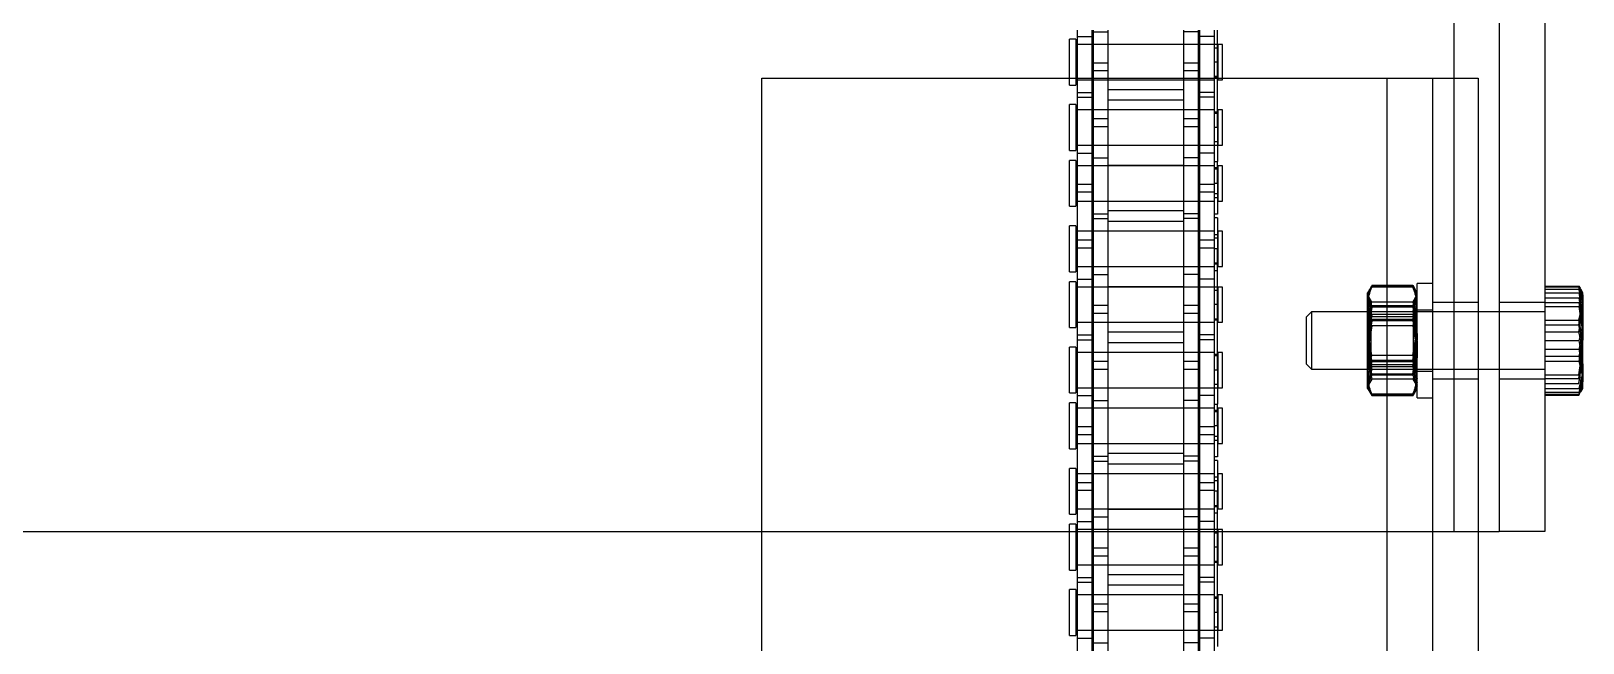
# Model space of a CAD drawing. Header units: metres. Extents: x 0 to 63075, y 0 to 44550.
# Drawn here: x 14032.7 to 14195.2, y 27685.4 to 27749.5 of the extents above; entities that cross this region are included whole.
import ezdxf

# ---------------------------------------------------------------- set-up
doc = ezdxf.new("R2010")
doc.units = ezdxf.units.M
doc.header["$LTSCALE"] = 75
doc.linetypes.add('HIDDEN2', pattern=[4.7625, 3.175, -1.5875])
for name, color, linetype in [('SDM', 7, 'Continuous'), ('SL4', 4, 'Continuous'), ('ST1', 7, 'HIDDEN2')]:
    doc.layers.add(name, color=color, linetype=linetype)

# ---------------------------------------------------------------- blocks, each defined once
blk = doc.blocks.new('A$Cb6dca9d5')
at = {"layer": 'SL4'}
for p, q in [((340, 1057.26), (340, 957.26)), ((344.76, 1057.26), (344.76, 957.26)), ((295.84, 1009.1), (295.84, 1009.76)), ((297.36, 1009.1), (297.36, 1009.76)), ((297.51, 1006.36), (297.51, 1009.76)), ((299.03, 1006.36), (299.03, 1009.76)), ((306.96, 1006.36), (306.96, 1009.76)), ((308.48, 1006.36), (308.48, 1009.76)), ((308.64, 1009.1), (308.64, 1009.76)), ((310.16, 1009.1), (310.16, 1009.76)), ((310.49, 1004.76), (310.49, 1009.76)), ((335.24, 1009.76), (335.24, 1004.76)), ((295.66, 1008.83), (295, 1008.83)), ((295, 1004.76), (295, 1008.83)), ((295.66, 1008.83), (295.66, 1004.76)), ((295.84, 1008.27), (295.66, 1008.27)), ((295.84, 1009.1), (297.36, 1009.1)), ((295.84, 1004.76), (295.84, 1009.1)), ((297.36, 1004.76), (297.36, 1009.1)), ((297.51, 1008.27), (297.36, 1008.27)), ((299.03, 1008.32), (306.96, 1008.32)), ((308.64, 1008.27), (308.48, 1008.27)), ((310.16, 1009.1), (308.64, 1009.1)), ((308.64, 1004.76), (308.64, 1009.1)), ((310.16, 1004.76), (310.16, 1009.1)), ((310.53, 1007.9), (310.49, 1007.9)), ((311, 1008.27), (310.53, 1008.27)), ((310.53, 1008.27), (310.53, 1004.76)), ((311, 1004.76), (311, 1008.27)), ((297.51, 1006.36), (299.03, 1006.36)), ((297.51, 1005.5), (297.51, 1006.36)), ((299.03, 1005.5), (299.03, 1006.36)), ((306.96, 1006.36), (308.48, 1006.36)), ((306.96, 1005.5), (306.96, 1006.36)), ((308.48, 1005.5), (308.48, 1006.36)), ((262.77, 215.01), (262.77, 1004.76)), ((262.77, 1004.76), (328.24, 1004.76)), ((299.03, 1005.5), (297.51, 1005.5)), ((297.51, 1004.76), (297.51, 1005.5)), ((299.03, 1004.76), (299.03, 1005.5)), ((308.48, 1005.5), (306.96, 1005.5)), ((306.96, 1004.76), (306.96, 1005.5)), ((308.48, 1004.76), (308.48, 1005.5)), ((310.49, 1004.95), (310.53, 1004.95)), ((328.24, 1004.76), (337.77, 1004.76)), ((328.24, 215), (328.24, 1004.76)), ((337.77, 1004.76), (337.77, 54.76)), ((344.76, 982.98), (348.32, 982.98)), ((348.76, 982.26), (348.54, 982.65)), ((348.76, 981.91), (348.76, 982.26)), ((348.76, 981.91), (348.76, 977.98)), ((340, 980.26), (337.77, 980.26)), ((344.76, 980.83), (348.32, 980.83)), ((348.32, 980.83), (348.76, 977.98)), ((348.76, 973.33), (348.76, 977.98)), ((337.77, 974.26), (340, 974.26)), ((344.76, 975.12), (348.32, 975.12)), ((348.32, 975.12), (348.76, 973.33)), ((348.54, 971.88), (348.76, 972.26)), ((348.76, 972.26), (348.76, 973.33)), ((344.76, 971.55), (348.32, 971.55)), ((348.32, 971.55), (348.49, 971.89)), ((123.23, 957.26), (262.77, 957.26)), ((337.77, 957.26), (340, 957.26)), ((344.76, 957.26), (340, 957.26))]:
    blk.add_line(p, q, dxfattribs=at)
for points, knots in [([(348.32, 982.98), (348.37, 982.9), (348.63, 982.55), (348.71, 982.19), (348.76, 981.91)], [0, 0, 0, 0, 0.2110008, 1, 1, 1, 1]), ([(348.76, 981.91), (348.76, 981.82), (348.74, 981.46), (348.5, 981.11), (348.32, 980.83)], [0, 0, 0, 0, 0.231849, 1, 1, 1, 1]), ([(348.76, 977.98), (348.76, 977.91), (348.76, 976.94), (348.53, 976), (348.32, 975.12)], [0, 0, 0, 0, 0.0702006, 1, 1, 1, 1]), ([(348.76, 973.33), (348.76, 973.29), (348.76, 972.69), (348.53, 972.1), (348.32, 971.55)], [0, 0, 0, 0, 0.070201, 1, 1, 1, 1])]:
    blk.add_open_spline(points, degree=3, knots=knots, dxfattribs=at)
at = {"layer": 'ST1'}
for p, q in [((335.24, 1057.26), (335.24, 957.26)), ((297.51, 1009.6), (299.03, 1009.6)), ((308.48, 1009.6), (306.96, 1009.6)), ((295.84, 1009.1), (297.36, 1009.1)), ((297.36, 1008.27), (295.84, 1008.27)), ((297.36, 1008.27), (295.84, 1008.27)), ((308.48, 1008.27), (297.51, 1008.27)), ((299.03, 1008.27), (297.51, 1008.27)), ((306.96, 1008.27), (299.03, 1008.27)), ((308.48, 1008.27), (306.96, 1008.27)), ((310.16, 1009.1), (308.64, 1009.1)), ((310.49, 1008.27), (308.64, 1008.27)), ((310.16, 1008.27), (308.64, 1008.27)), ((310.49, 1007.9), (310.16, 1007.9)), ((310.49, 1006.43), (310.16, 1006.43)), ((295, 1004.03), (295, 1004.76)), ((295.66, 1004.76), (295.66, 1004.03)), ((295.66, 1004.58), (310.16, 1004.58)), ((295.84, 1002.75), (295.84, 1004.76)), ((295.84, 1004.58), (297.36, 1004.58)), ((297.36, 1002.75), (297.36, 1004.76)), ((297.51, 996.4), (297.51, 1004.76)), ((297.51, 1004.58), (299.03, 1004.58)), ((299.03, 996.4), (299.03, 1004.76)), ((299.03, 1004.58), (306.96, 1004.58)), ((306.96, 996.4), (306.96, 1004.76)), ((306.96, 1004.58), (308.48, 1004.58)), ((308.48, 996.4), (308.48, 1004.76)), ((308.64, 1002.75), (308.64, 1004.76)), ((308.64, 1004.58), (310.16, 1004.58)), ((310.16, 1004.95), (310.49, 1004.95)), ((310.49, 1004.81), (310.16, 1004.81)), ((310.16, 1002.75), (310.16, 1004.76)), ((310.49, 999.58), (310.49, 1004.76)), ((310.53, 1004.76), (310.53, 1004.58)), ((310.53, 1004.58), (311, 1004.58)), ((311, 1004.58), (311, 1004.76)), ((328.24, 215), (328.24, 1004.76)), ((333, 1004.76), (333, 4.76)), ((335.24, 1004.76), (335.24, 957.26)), ((295, 1004.03), (295.66, 1004.03)), ((295.84, 1003.25), (297.36, 1003.25)), ((306.96, 1003.54), (299.03, 1003.54)), ((310.16, 1003.25), (308.64, 1003.25)), ((295, 997.18), (295, 1001.98)), ((295.66, 1001.98), (295, 1001.98)), ((295.66, 1001.98), (295.66, 997.18)), ((310.16, 1001.42), (295.66, 1001.42)), ((295.84, 1002.75), (297.36, 1002.75)), ((295.84, 993.66), (295.84, 1002.75)), ((297.36, 1001.42), (295.84, 1001.42)), ((297.36, 993.66), (297.36, 1002.75)), ((299.03, 1001.42), (297.51, 1001.42)), ((299.03, 1002.47), (306.96, 1002.47)), ((306.96, 1001.42), (299.03, 1001.42)), ((308.48, 1001.42), (306.96, 1001.42)), ((310.16, 1002.75), (308.64, 1002.75)), ((308.64, 993.66), (308.64, 1002.75)), ((310.16, 1001.42), (308.64, 1001.42)), ((310.16, 993.66), (310.16, 1002.75)), ((310.53, 1001.42), (310.53, 997.73)), ((311, 1001.42), (310.53, 1001.42)), ((311, 997.73), (311, 1001.42)), ((297.51, 1000.51), (299.03, 1000.51)), ((299.03, 999.65), (297.51, 999.65)), ((306.96, 1000.51), (308.48, 1000.51)), ((308.48, 999.65), (306.96, 999.65)), ((310.49, 1001.2), (310.16, 1001.2)), ((310.53, 1001.05), (310.16, 1001.05)), ((310.49, 999.58), (310.16, 999.58)), ((310.16, 998.1), (310.53, 998.1)), ((310.49, 999.58), (310.49, 996.02)), ((295, 997.18), (295.66, 997.18)), ((295.66, 997.73), (310.16, 997.73)), ((295.84, 997.73), (297.36, 997.73)), ((295.84, 996.9), (297.36, 996.9)), ((297.51, 997.73), (299.03, 997.73)), ((297.51, 996.4), (299.03, 996.4)), ((297.51, 990.05), (297.51, 996.4)), ((299.03, 990.05), (299.03, 996.4)), ((299.03, 997.73), (306.96, 997.73)), ((306.96, 997.69), (299.03, 997.69)), ((306.96, 997.73), (308.48, 997.73)), ((308.48, 996.4), (306.96, 996.4)), ((306.96, 990.05), (306.96, 996.4)), ((308.48, 990.05), (308.48, 996.4)), ((308.64, 997.73), (310.49, 997.73)), ((310.16, 996.9), (308.64, 996.9)), ((310.53, 997.73), (311, 997.73)), ((295, 991.33), (295, 996.13)), ((295.66, 996.13), (295, 996.13)), ((295.66, 996.13), (295.66, 991.33)), ((310.16, 995.57), (295.66, 995.57)), ((297.36, 995.57), (295.84, 995.57)), ((299.03, 995.57), (297.51, 995.57)), ((299.03, 995.62), (306.96, 995.62)), ((306.96, 995.57), (299.03, 995.57)), ((308.48, 995.57), (306.96, 995.57)), ((310.16, 995.57), (308.64, 995.57)), ((310.16, 996.02), (310.49, 996.02)), ((310.49, 995.35), (310.16, 995.35)), ((310.53, 995.2), (310.16, 995.2)), ((310.49, 993.73), (310.49, 996.02)), ((310.53, 995.57), (310.53, 991.88)), ((311, 995.57), (310.53, 995.57)), ((311, 991.88), (311, 995.57)), ((295.84, 992.8), (295.84, 993.66)), ((295.84, 993.66), (297.36, 993.66)), ((297.36, 992.8), (297.36, 993.66)), ((308.64, 992.8), (308.64, 993.66)), ((308.64, 993.66), (310.16, 993.66)), ((310.16, 992.8), (310.16, 993.73)), ((310.49, 993.73), (310.16, 993.73)), ((310.49, 993.73), (310.49, 990.5)), ((295.66, 991.88), (310.16, 991.88)), ((295.84, 983.7), (295.84, 992.8)), ((297.36, 992.8), (295.84, 992.8)), ((295.84, 991.88), (297.36, 991.88)), ((297.36, 983.7), (297.36, 992.8)), ((297.51, 991.88), (299.03, 991.88)), ((299.03, 991.88), (306.96, 991.88)), ((306.96, 991.88), (308.48, 991.88)), ((308.64, 983.7), (308.64, 992.8)), ((310.16, 992.8), (308.64, 992.8)), ((308.64, 991.88), (310.16, 991.88)), ((310.16, 983.7), (310.16, 992.8)), ((310.49, 992.62), (310.16, 992.62)), ((310.16, 992.25), (310.53, 992.25)), ((310.53, 991.88), (311, 991.88)), ((295, 991.33), (295.66, 991.33)), ((297.51, 990.55), (299.03, 990.55)), ((297.51, 990.05), (299.03, 990.05)), ((297.51, 980.96), (297.51, 990.05)), ((299.03, 980.96), (299.03, 990.05)), ((306.96, 990.84), (299.03, 990.84)), ((308.48, 990.55), (306.96, 990.55)), ((308.48, 990.05), (306.96, 990.05)), ((306.96, 980.96), (306.96, 990.05)), ((308.48, 980.96), (308.48, 990.05)), ((310.49, 990.5), (310.16, 990.5)), ((310.49, 990.11), (310.16, 990.11)), ((310.49, 990.11), (310.49, 986.88)), ((295, 984.48), (295, 989.28)), ((295.66, 989.28), (295, 989.28)), ((295.66, 989.28), (295.66, 984.48)), ((310.16, 988.72), (295.66, 988.72)), ((297.36, 988.72), (295.84, 988.72)), ((299.03, 988.72), (297.51, 988.72)), ((299.03, 989.77), (306.96, 989.77)), ((306.96, 988.72), (299.03, 988.72)), ((308.48, 988.72), (306.96, 988.72)), ((310.16, 988.72), (308.64, 988.72)), ((310.53, 988.35), (310.16, 988.35)), ((310.53, 988.72), (310.53, 985.03)), ((311, 988.72), (310.53, 988.72)), ((311, 985.03), (311, 988.72)), ((295.84, 987.81), (297.36, 987.81)), ((297.36, 986.95), (295.84, 986.95)), ((308.64, 987.81), (310.16, 987.81)), ((310.16, 986.95), (308.64, 986.95)), ((310.49, 987.98), (310.16, 987.98)), ((310.49, 986.88), (310.16, 986.88)), ((310.49, 974.18), (310.49, 986.88)), ((295.66, 985.03), (310.16, 985.03)), ((295.84, 985.03), (297.36, 985.03)), ((297.51, 985.03), (299.03, 985.03)), ((299.03, 985.03), (306.96, 985.03)), ((306.96, 984.99), (299.03, 984.99)), ((306.96, 985.03), (308.48, 985.03)), ((308.64, 985.03), (310.16, 985.03)), ((310.16, 985.4), (310.53, 985.4)), ((310.49, 985.26), (310.16, 985.26)), ((310.53, 985.03), (311, 985.03)), ((295, 984.48), (295.66, 984.48)), ((295, 978.63), (295, 983.43)), ((295.66, 983.43), (295, 983.43)), ((295.66, 983.43), (295.66, 978.63)), ((295.84, 983.7), (297.36, 983.7)), ((295.84, 977.35), (295.84, 983.7)), ((297.36, 977.35), (297.36, 983.7)), ((297.51, 984.2), (299.03, 984.2)), ((308.48, 984.2), (306.96, 984.2)), ((310.16, 983.7), (308.64, 983.7)), ((308.64, 977.35), (308.64, 983.7)), ((310.49, 984.58), (310.16, 984.58)), ((310.16, 977.35), (310.16, 983.7)), ((310.16, 982.87), (295.66, 982.87)), ((297.36, 982.87), (295.84, 982.87)), ((299.03, 982.87), (297.51, 982.87)), ((299.03, 982.92), (306.96, 982.92)), ((306.96, 982.87), (299.03, 982.87)), ((308.48, 982.87), (306.96, 982.87)), ((310.49, 982.87), (308.64, 982.87)), ((310.53, 982.5), (310.16, 982.5)), ((310.53, 982.87), (310.53, 979.18)), ((311, 982.87), (310.53, 982.87)), ((311, 979.18), (311, 982.87)), ((326.34, 982.49), (326.2, 982.26)), ((326.2, 980.84), (326.2, 982.26)), ((326.65, 981.3), (326.2, 982.08)), ((326.65, 980.89), (326.2, 981.93)), ((326.43, 982.66), (326.34, 982.49)), ((326.6, 982.95), (326.43, 982.66)), ((326.62, 982.95), (326.65, 983.03)), ((330.96, 983.03), (326.65, 983.03)), ((330.96, 982.99), (326.65, 982.99)), ((330.96, 982.97), (326.65, 982.97)), ((330.96, 982.86), (326.65, 982.86)), ((331.12, 982.62), (330.96, 982.97)), ((331.2, 982.46), (330.96, 982.86)), ((330.96, 981.3), (331.4, 982.08)), ((330.96, 980.89), (331.4, 981.93)), ((331.18, 982.66), (330.97, 983.02)), ((331.27, 982.49), (331.18, 982.66)), ((331.4, 982.26), (331.27, 982.49)), ((331.4, 971.26), (331.4, 983.26)), ((333, 983.26), (331.4, 983.26)), ((344.76, 982.88), (348.32, 982.88)), ((344.76, 982.66), (348.32, 982.66)), ((344.76, 982.26), (348.32, 982.26)), ((344.76, 981.74), (348.32, 981.74)), ((348.32, 982.26), (348.76, 979.76)), ((348.32, 981.74), (348.76, 979.04)), ((297.51, 980.1), (297.51, 980.96)), ((297.51, 980.96), (299.03, 980.96)), ((297.51, 971), (297.51, 980.1)), ((299.03, 980.1), (297.51, 980.1)), ((299.03, 980.1), (299.03, 980.96)), ((299.03, 971), (299.03, 980.1)), ((306.96, 980.1), (306.96, 980.96)), ((306.96, 980.96), (308.48, 980.96)), ((306.96, 971), (306.96, 980.1)), ((308.48, 980.1), (306.96, 980.1)), ((308.48, 980.1), (308.48, 980.96)), ((308.48, 971), (308.48, 980.1)), ((310.49, 981.03), (310.16, 981.03)), ((320.32, 980.26), (319.76, 979.71)), ((320.32, 980.26), (320.32, 980.05)), ((337.77, 980.26), (320.32, 980.26)), ((326.65, 980.29), (326.2, 981.66)), ((326.65, 979.47), (326.2, 981.23)), ((326.2, 976.03), (326.2, 980.84)), ((326.65, 980.78), (326.2, 977.91)), ((330.96, 981.3), (326.65, 981.3)), ((330.96, 980.89), (326.65, 980.89)), ((330.96, 980.78), (326.65, 980.78)), ((330.96, 980.29), (326.65, 980.29)), ((330.96, 980.29), (331.4, 981.66)), ((330.96, 979.47), (331.4, 981.23)), ((330.96, 980.78), (331.4, 977.91)), ((331.38, 980.26), (331.03, 979.76)), ((331.38, 979.41), (331.38, 980.26)), ((331.4, 980.26), (331.38, 980.26)), ((333, 980.46), (331.4, 980.46)), ((337.77, 981.26), (333, 981.26)), ((344.76, 981.26), (340, 981.26)), ((344.76, 980.26), (340, 980.26)), ((344.76, 981.24), (348.32, 981.24)), ((348.32, 981.24), (348.76, 978.43)), ((348.32, 979.41), (348.76, 981.19)), ((348.32, 978.9), (348.76, 980.89)), ((348.32, 978.18), (348.76, 980.42)), ((295, 978.63), (295.66, 978.63)), ((295.66, 979.18), (310.16, 979.18)), ((295.84, 979.18), (297.36, 979.18)), ((297.51, 979.18), (299.03, 979.18)), ((299.03, 979.18), (306.96, 979.18)), ((306.96, 979.18), (308.48, 979.18)), ((308.64, 979.18), (310.16, 979.18)), ((310.16, 979.55), (310.53, 979.55)), ((310.49, 979.41), (310.16, 979.41)), ((310.53, 979.18), (311, 979.18)), ((319.76, 979.71), (319.76, 974.82)), ((320.32, 980.05), (320.32, 974.26)), ((326.65, 980), (326.2, 977.12)), ((326.65, 979.34), (326.2, 976.48)), ((326.65, 978.82), (326.2, 976.03)), ((326.65, 975.7), (326.2, 978.5)), ((326.55, 979.05), (326.55, 979.76)), ((331.03, 979.76), (326.55, 979.76)), ((326.55, 979.05), (326.55, 974.76)), ((330.96, 980), (326.65, 980)), ((330.96, 979.47), (326.65, 979.47)), ((330.96, 979.34), (326.65, 979.34)), ((330.96, 978.82), (326.65, 978.82)), ((330.96, 980), (331.4, 977.12)), ((330.96, 979.34), (331.4, 976.48)), ((330.96, 978.82), (331.4, 976.03)), ((330.96, 975.7), (331.4, 978.5)), ((331.03, 974.76), (331.03, 979.76)), ((331.38, 974.26), (331.38, 979.41)), ((344.76, 979.41), (348.32, 979.41)), ((344.76, 978.9), (348.32, 978.9)), ((295.84, 977.85), (297.36, 977.85)), ((295.84, 977.35), (297.36, 977.35)), ((295.84, 968.26), (295.84, 977.35)), ((297.36, 968.26), (297.36, 977.35)), ((306.96, 978.14), (299.03, 978.14)), ((299.03, 977.07), (306.96, 977.07)), ((310.16, 977.85), (308.64, 977.85)), ((310.16, 977.35), (308.64, 977.35)), ((308.64, 968.26), (308.64, 977.35)), ((310.16, 968.26), (310.16, 977.35)), ((326.65, 975.19), (326.2, 978.04)), ((326.65, 974.52), (326.2, 977.41)), ((330.96, 975.19), (331.4, 978.04)), ((330.96, 974.52), (331.4, 977.41)), ((344.76, 978.18), (348.32, 978.18)), ((344.76, 977.26), (348.32, 977.26)), ((348.32, 977.26), (348.76, 974.76)), ((295, 971.78), (295, 976.58)), ((295.66, 976.58), (295, 976.58)), ((295.66, 976.58), (295.66, 971.78)), ((310.16, 976.02), (295.66, 976.02)), ((297.36, 976.02), (295.84, 976.02)), ((299.03, 976.02), (297.51, 976.02)), ((306.96, 976.02), (299.03, 976.02)), ((308.48, 976.02), (306.96, 976.02)), ((310.16, 976.02), (308.64, 976.02)), ((310.49, 975.8), (310.16, 975.8)), ((310.53, 975.65), (310.16, 975.65)), ((310.53, 976.02), (310.53, 972.33)), ((311, 976.02), (310.53, 976.02)), ((311, 972.33), (311, 976.02)), ((326.65, 973.75), (326.2, 976.61)), ((326.2, 972.45), (326.2, 976.03)), ((330.96, 975.7), (326.65, 975.7)), ((330.96, 973.75), (331.4, 976.61)), ((344.76, 976.35), (348.32, 976.35)), ((344.76, 975.63), (348.32, 975.63)), ((348.32, 973.69), (348.76, 976.55)), ((348.32, 976.35), (348.76, 974.11)), ((348.32, 973.28), (348.76, 976.09)), ((348.32, 975.63), (348.76, 973.64)), ((348.32, 972.78), (348.76, 975.48)), ((297.51, 975.11), (299.03, 975.11)), ((299.03, 974.25), (297.51, 974.25)), ((306.96, 975.11), (308.48, 975.11)), ((308.48, 974.25), (306.96, 974.25)), ((310.49, 974.18), (310.16, 974.18)), ((310.49, 974.18), (310.49, 970.62)), ((319.76, 974.82), (320.32, 974.26)), ((320.32, 974.26), (337.77, 974.26)), ((326.65, 975.05), (326.2, 973.29)), ((326.2, 974.26), (326.55, 974.76)), ((326.65, 974.23), (326.2, 972.86)), ((326.65, 973.63), (326.2, 972.6)), ((326.55, 974.76), (331.03, 974.76)), ((330.96, 975.19), (326.65, 975.19)), ((330.96, 975.05), (326.65, 975.05)), ((330.96, 974.52), (326.65, 974.52)), ((330.96, 974.23), (326.65, 974.23)), ((330.96, 973.75), (326.65, 973.75)), ((330.96, 973.63), (326.65, 973.63)), ((330.96, 975.05), (331.4, 973.29)), ((330.96, 974.23), (331.4, 972.86)), ((330.96, 973.63), (331.4, 972.6)), ((331.03, 974.76), (331.38, 974.26)), ((331.38, 974.26), (331.4, 974.26)), ((331.4, 974.06), (333, 974.06)), ((340, 974.26), (344.76, 974.26)), ((344.76, 973.69), (348.32, 973.69)), ((295.66, 972.33), (310.16, 972.33)), ((295.84, 972.33), (297.36, 972.33)), ((297.51, 972.33), (299.03, 972.33)), ((299.03, 972.33), (306.96, 972.33)), ((306.96, 972.29), (299.03, 972.29)), ((306.96, 972.33), (308.48, 972.33)), ((308.64, 972.33), (310.49, 972.33)), ((310.16, 972.7), (310.53, 972.7)), ((310.53, 972.33), (311, 972.33)), ((326.65, 973.23), (326.2, 972.45)), ((326.36, 972.33), (326.2, 973.01)), ((326.2, 972.26), (326.2, 972.45)), ((326.2, 972.26), (326.34, 972.03)), ((326.34, 972.03), (326.43, 971.87)), ((330.96, 973.23), (326.65, 973.23)), ((330.96, 973.23), (331.4, 972.45)), ((331.2, 972.07), (330.96, 971.67)), ((331.18, 971.87), (331.27, 972.03)), ((331.27, 972.03), (331.4, 972.26)), ((333, 973.26), (337.77, 973.26)), ((340, 973.26), (344.76, 973.26)), ((344.76, 973.28), (348.32, 973.28)), ((344.76, 972.78), (348.32, 972.78)), ((344.76, 972.26), (348.32, 972.26)), ((348.74, 972.22), (348.76, 972.33)), ((295, 971.78), (295.66, 971.78)), ((295, 965.93), (295, 970.73)), ((295.66, 970.73), (295, 970.73)), ((295.66, 970.73), (295.66, 965.93)), ((295.84, 971.5), (297.36, 971.5)), ((297.51, 971), (299.03, 971)), ((297.51, 964.65), (297.51, 971)), ((299.03, 964.65), (299.03, 971)), ((308.48, 971), (306.96, 971)), ((306.96, 964.65), (306.96, 971)), ((308.48, 964.65), (308.48, 971)), ((310.16, 971.5), (308.64, 971.5)), ((310.16, 970.62), (310.49, 970.62)), ((310.49, 968.33), (310.49, 970.62)), ((326.43, 971.87), (326.64, 971.5)), ((330.96, 971.67), (326.65, 971.67)), ((330.96, 971.56), (326.65, 971.56)), ((330.96, 971.54), (326.65, 971.54)), ((330.96, 971.49), (326.65, 971.49)), ((331.12, 971.9), (330.96, 971.56)), ((330.99, 971.58), (330.96, 971.49)), ((331, 971.57), (331.18, 971.87)), ((331.4, 971.26), (333, 971.26)), ((344.76, 971.87), (348.32, 971.87)), ((344.76, 971.65), (348.32, 971.65)), ((310.16, 970.17), (295.66, 970.17)), ((297.36, 970.17), (295.84, 970.17)), ((299.03, 970.17), (297.51, 970.17)), ((299.03, 970.22), (306.96, 970.22)), ((306.96, 970.17), (299.03, 970.17)), ((308.48, 970.17), (306.96, 970.17)), ((310.16, 970.17), (308.64, 970.17)), ((310.49, 969.95), (310.16, 969.95)), ((310.53, 969.8), (310.16, 969.8)), ((310.53, 970.17), (310.53, 966.48)), ((311, 970.17), (310.53, 970.17)), ((311, 966.48), (311, 970.17)), ((295.84, 967.4), (295.84, 968.26)), ((295.84, 968.26), (297.36, 968.26)), ((295.84, 958.3), (295.84, 967.4)), ((297.36, 967.4), (295.84, 967.4)), ((297.36, 967.4), (297.36, 968.26)), ((297.36, 958.3), (297.36, 967.4)), ((308.64, 967.4), (308.64, 968.26)), ((308.64, 968.26), (310.16, 968.26)), ((308.64, 958.3), (308.64, 967.4)), ((310.16, 967.4), (308.64, 967.4)), ((310.49, 968.33), (310.16, 968.33)), ((310.16, 967.4), (310.16, 968.26)), ((310.16, 958.3), (310.16, 967.4)), ((310.49, 967.22), (310.16, 967.22)), ((310.49, 968.33), (310.49, 965.1)), ((295, 965.93), (295.66, 965.93)), ((295.66, 966.48), (310.16, 966.48)), ((295.84, 966.48), (297.36, 966.48)), ((297.51, 966.48), (299.03, 966.48)), ((299.03, 966.48), (306.96, 966.48)), ((306.96, 966.48), (308.48, 966.48)), ((308.64, 966.48), (310.16, 966.48)), ((310.16, 966.85), (310.53, 966.85)), ((310.53, 966.48), (311, 966.48)), ((295, 959.08), (295, 963.88)), ((295.66, 963.88), (295, 963.88)), ((295.66, 963.88), (295.66, 959.08)), ((297.51, 965.15), (299.03, 965.15)), ((297.51, 964.65), (299.03, 964.65)), ((297.51, 955.56), (297.51, 964.65)), ((299.03, 955.56), (299.03, 964.65)), ((306.96, 965.44), (299.03, 965.44)), ((299.03, 964.37), (306.96, 964.37)), ((308.48, 965.15), (306.96, 965.15)), ((308.48, 964.65), (306.96, 964.65)), ((306.96, 955.56), (306.96, 964.65)), ((308.48, 955.56), (308.48, 964.65)), ((310.49, 965.1), (310.16, 965.1)), ((310.49, 964.71), (310.16, 964.71)), ((310.49, 964.71), (310.49, 961.48)), ((310.16, 963.32), (295.66, 963.32)), ((297.36, 963.32), (295.84, 963.32)), ((295.84, 962.41), (297.36, 962.41)), ((299.03, 963.32), (297.51, 963.32)), ((306.96, 963.32), (299.03, 963.32)), ((308.48, 963.32), (306.96, 963.32)), ((310.16, 963.32), (308.64, 963.32)), ((308.64, 962.41), (310.16, 962.41)), ((310.53, 962.95), (310.16, 962.95)), ((310.49, 962.58), (310.16, 962.58)), ((310.53, 963.32), (310.53, 959.63)), ((311, 963.32), (310.53, 963.32)), ((311, 959.63), (311, 963.32)), ((297.36, 961.55), (295.84, 961.55)), ((310.16, 961.55), (308.64, 961.55)), ((310.49, 961.48), (310.16, 961.48)), ((310.49, 948.78), (310.49, 961.48)), ((295, 959.08), (295.66, 959.08)), ((295.66, 959.63), (310.16, 959.63)), ((295.84, 959.63), (297.36, 959.63)), ((297.51, 959.63), (299.03, 959.63)), ((299.03, 959.63), (306.96, 959.63)), ((306.96, 959.59), (299.03, 959.59)), ((306.96, 959.63), (308.48, 959.63)), ((308.64, 959.63), (310.16, 959.63)), ((310.16, 960), (310.53, 960)), ((310.49, 959.86), (310.16, 959.86)), ((310.49, 959.18), (310.16, 959.18)), ((310.53, 959.63), (311, 959.63)), ((295, 953.23), (295, 958.03)), ((295.66, 958.03), (295, 958.03)), ((295.66, 958.03), (295.66, 953.23)), ((310.16, 957.47), (295.66, 957.47)), ((295.84, 958.3), (297.36, 958.3)), ((295.84, 951.95), (295.84, 958.3)), ((297.36, 957.47), (295.84, 957.47)), ((297.36, 951.95), (297.36, 958.3)), ((297.51, 958.8), (299.03, 958.8)), ((299.03, 957.47), (297.51, 957.47)), ((299.03, 957.52), (306.96, 957.52)), ((306.96, 957.47), (299.03, 957.47)), ((308.48, 958.8), (306.96, 958.8)), ((308.48, 957.47), (306.96, 957.47)), ((310.16, 958.3), (308.64, 958.3)), ((308.64, 951.95), (308.64, 958.3)), ((310.49, 957.47), (308.64, 957.47)), ((310.16, 951.95), (310.16, 958.3)), ((310.53, 957.47), (310.53, 953.78)), ((311, 957.47), (310.53, 957.47)), ((311, 953.78), (311, 957.47)), ((262.77, 957.26), (335.24, 957.26)), ((310.53, 957.1), (310.16, 957.1)), ((335.24, 957.26), (337.77, 957.26)), ((297.51, 954.7), (297.51, 955.56)), ((297.51, 955.56), (299.03, 955.56)), ((297.51, 945.6), (297.51, 954.7)), ((299.03, 954.7), (297.51, 954.7)), ((299.03, 954.7), (299.03, 955.56)), ((299.03, 945.6), (299.03, 954.7)), ((306.96, 954.7), (306.96, 955.56)), ((306.96, 955.56), (308.48, 955.56)), ((306.96, 945.6), (306.96, 954.7)), ((308.48, 954.7), (306.96, 954.7)), ((308.48, 954.7), (308.48, 955.56)), ((308.48, 945.6), (308.48, 954.7)), ((310.49, 955.63), (310.16, 955.63)), ((310.16, 954.15), (310.53, 954.15)), ((295, 953.23), (295.66, 953.23)), ((295.66, 953.78), (310.16, 953.78)), ((295.84, 953.78), (297.36, 953.78)), ((297.51, 953.78), (299.03, 953.78)), ((299.03, 953.78), (306.96, 953.78)), ((306.96, 952.74), (299.03, 952.74)), ((306.96, 953.78), (308.48, 953.78)), ((308.64, 953.78), (310.16, 953.78)), ((310.49, 954.01), (310.16, 954.01)), ((310.53, 953.78), (311, 953.78)), ((295, 946.38), (295, 951.18)), ((295.66, 951.18), (295, 951.18)), ((295.66, 951.18), (295.66, 946.38)), ((295.84, 952.45), (297.36, 952.45)), ((295.84, 951.95), (297.36, 951.95)), ((295.84, 942.86), (295.84, 951.95)), ((297.36, 942.86), (297.36, 951.95)), ((299.03, 951.67), (306.96, 951.67)), ((310.16, 952.45), (308.64, 952.45)), ((310.16, 951.95), (308.64, 951.95)), ((308.64, 942.86), (308.64, 951.95)), ((310.16, 942.86), (310.16, 951.95)), ((310.16, 950.62), (295.66, 950.62)), ((297.36, 950.62), (295.84, 950.62)), ((299.03, 950.62), (297.51, 950.62)), ((297.51, 949.71), (299.03, 949.71)), ((306.96, 950.62), (299.03, 950.62)), ((308.48, 950.62), (306.96, 950.62)), ((306.96, 949.71), (308.48, 949.71)), ((310.16, 950.62), (308.64, 950.62)), ((310.49, 950.4), (310.16, 950.4)), ((310.53, 950.25), (310.16, 950.25)), ((310.53, 950.62), (310.53, 946.93)), ((311, 950.62), (310.53, 950.62)), ((311, 946.93), (311, 950.62)), ((299.03, 948.85), (297.51, 948.85)), ((308.48, 948.85), (306.96, 948.85)), ((310.49, 948.78), (310.16, 948.78)), ((310.49, 948.78), (310.49, 945.22)), ((295, 946.38), (295.66, 946.38)), ((295.66, 946.93), (310.16, 946.93)), ((295.84, 946.93), (297.36, 946.93)), ((295.84, 946.1), (297.36, 946.1)), ((297.51, 946.93), (299.03, 946.93)), ((299.03, 946.93), (306.96, 946.93)), ((306.96, 946.89), (299.03, 946.89)), ((306.96, 946.93), (308.48, 946.93)), ((308.64, 946.93), (310.49, 946.93)), ((310.16, 946.1), (308.64, 946.1)), ((310.16, 947.3), (310.53, 947.3)), ((310.53, 946.93), (311, 946.93)), ((297.51, 945.6), (299.03, 945.6)), ((297.51, 939.25), (297.51, 945.6)), ((299.03, 939.25), (299.03, 945.6)), ((308.48, 945.6), (306.96, 945.6)), ((306.96, 939.25), (306.96, 945.6)), ((308.48, 939.25), (308.48, 945.6))]:
    blk.add_line(p, q, dxfattribs=at)
for points, knots in [([(326.2, 981.52), (326.21, 981.66), (326.23, 982.17), (326.47, 982.67), (326.65, 983.03)], [0, 0, 0, 0, 0.268634, 1, 1, 1, 1]), ([(326.2, 981.15), (326.21, 981.32), (326.23, 981.93), (326.47, 982.53), (326.65, 982.97)], [0, 0, 0, 0, 0.268634, 1, 1, 1, 1]), ([(326.2, 981.93), (326.2, 981.95), (326.21, 982.3), (326.44, 982.65), (326.65, 982.97)], [0, 0, 0, 0, 0.070201, 1, 1, 1, 1]), ([(326.2, 980.84), (326.21, 981.02), (326.23, 981.71), (326.47, 982.37), (326.65, 982.86)], [0, 0, 0, 0, 0.268634, 1, 1, 1, 1]), ([(326.2, 982.08), (326.2, 982.09), (326.21, 982.36), (326.44, 982.62), (326.65, 982.86)], [0, 0, 0, 0, 0.070201, 1, 1, 1, 1]), ([(326.65, 980.78), (326.58, 980.87), (326.32, 981.23), (326.25, 981.6), (326.2, 981.88)], [0, 0, 0, 0, 0.2575513, 1, 1, 1, 1]), ([(331.4, 981.52), (331.4, 981.66), (331.37, 982.17), (331.13, 982.67), (330.96, 983.03)], [0, 0, 0, 0, 0.268634, 1, 1, 1, 1]), ([(331.4, 981.15), (331.4, 981.32), (331.37, 981.93), (331.13, 982.53), (330.96, 982.97)], [0, 0, 0, 0, 0.268634, 1, 1, 1, 1]), ([(331.4, 980.84), (331.4, 981.02), (331.37, 981.71), (331.13, 982.37), (330.96, 982.86)], [0, 0, 0, 0, 0.268634, 1, 1, 1, 1]), ([(330.96, 980.78), (331.02, 980.87), (331.29, 981.23), (331.35, 981.6), (331.4, 981.88)], [0, 0, 0, 0, 0.2575513, 1, 1, 1, 1]), ([(331.4, 981.66), (331.4, 981.7), (331.41, 981.75), (331.39, 981.81), (331.38, 981.83)], [0, 0, 0, 0, 0.580266, 1, 1, 1, 1]), ([(348.76, 981.19), (348.76, 981.23), (348.76, 981.84), (348.53, 982.43), (348.32, 982.98)], [0, 0, 0, 0, 0.070201, 1, 1, 1, 1]), ([(348.76, 980.89), (348.76, 980.93), (348.76, 981.6), (348.53, 982.26), (348.32, 982.88)], [0, 0, 0, 0, 0.070201, 1, 1, 1, 1]), ([(348.76, 980.42), (348.76, 980.47), (348.76, 981.23), (348.53, 981.97), (348.32, 982.66)], [0, 0, 0, 0, 0.070201, 1, 1, 1, 1]), ([(348.76, 982.06), (348.76, 981.99), (348.74, 981.72), (348.5, 981.45), (348.32, 981.24)], [0, 0, 0, 0, 0.231849, 1, 1, 1, 1]), ([(326.65, 980), (326.58, 980.13), (326.32, 980.63), (326.25, 981.14), (326.2, 981.52)], [0, 0, 0, 0, 0.257551, 1, 1, 1, 1]), ([(326.2, 978.5), (326.2, 978.56), (326.21, 979.51), (326.44, 980.43), (326.65, 981.3)], [0, 0, 0, 0, 0.070201, 1, 1, 1, 1]), ([(326.65, 979.34), (326.58, 979.49), (326.32, 980.08), (326.25, 980.69), (326.2, 981.15)], [0, 0, 0, 0, 0.2575513, 1, 1, 1, 1]), ([(326.2, 978.04), (326.2, 978.11), (326.21, 979.07), (326.44, 980.02), (326.65, 980.89)], [0, 0, 0, 0, 0.070201, 1, 1, 1, 1]), ([(326.65, 978.82), (326.58, 978.99), (326.32, 979.65), (326.25, 980.33), (326.2, 980.84)], [0, 0, 0, 0, 0.257551, 1, 1, 1, 1]), ([(326.2, 977.41), (326.2, 977.47), (326.21, 978.45), (326.44, 979.4), (326.65, 980.29)], [0, 0, 0, 0, 0.0702006, 1, 1, 1, 1]), ([(330.96, 980), (331.02, 980.13), (331.29, 980.63), (331.35, 981.14), (331.4, 981.52)], [0, 0, 0, 0, 0.257551, 1, 1, 1, 1]), ([(331.4, 978.5), (331.4, 978.56), (331.4, 979.51), (331.17, 980.43), (330.96, 981.3)], [0, 0, 0, 0, 0.070201, 1, 1, 1, 1]), ([(330.96, 979.34), (331.02, 979.49), (331.29, 980.08), (331.35, 980.69), (331.4, 981.15)], [0, 0, 0, 0, 0.2575513, 1, 1, 1, 1]), ([(331.4, 978.04), (331.4, 978.11), (331.4, 979.07), (331.17, 980.02), (330.96, 980.89)], [0, 0, 0, 0, 0.070201, 1, 1, 1, 1]), ([(330.96, 978.82), (331.02, 978.99), (331.29, 979.65), (331.35, 980.33), (331.4, 980.84)], [0, 0, 0, 0, 0.257551, 1, 1, 1, 1]), ([(331.4, 977.41), (331.4, 977.47), (331.4, 978.45), (331.17, 979.4), (330.96, 980.29)], [0, 0, 0, 0, 0.070201, 1, 1, 1, 1]), ([(326.2, 976.61), (326.2, 976.68), (326.21, 977.65), (326.44, 978.59), (326.65, 979.47)], [0, 0, 0, 0, 0.070201, 1, 1, 1, 1]), ([(331.4, 976.61), (331.4, 976.68), (331.4, 977.65), (331.17, 978.59), (330.96, 979.47)], [0, 0, 0, 0, 0.070201, 1, 1, 1, 1]), ([(348.76, 979.76), (348.76, 979.7), (348.76, 978.86), (348.53, 978.03), (348.32, 977.26)], [0, 0, 0, 0, 0.0702006, 1, 1, 1, 1]), ([(348.76, 976.55), (348.76, 976.62), (348.76, 977.58), (348.53, 978.53), (348.32, 979.41)], [0, 0, 0, 0, 0.070201, 1, 1, 1, 1]), ([(348.76, 979.04), (348.76, 978.98), (348.76, 978.07), (348.53, 977.18), (348.32, 976.35)], [0, 0, 0, 0, 0.070201, 1, 1, 1, 1]), ([(348.76, 976.09), (348.76, 976.16), (348.76, 977.1), (348.53, 978.03), (348.32, 978.9)], [0, 0, 0, 0, 0.0702006, 1, 1, 1, 1]), ([(326.2, 977.91), (326.2, 977.85), (326.21, 976.88), (326.44, 975.93), (326.65, 975.05)], [0, 0, 0, 0, 0.070201, 1, 1, 1, 1]), ([(326.2, 977.12), (326.2, 977.05), (326.21, 976.08), (326.44, 975.12), (326.65, 974.23)], [0, 0, 0, 0, 0.0702006, 1, 1, 1, 1]), ([(331.4, 977.91), (331.4, 977.85), (331.4, 976.88), (331.17, 975.93), (330.96, 975.05)], [0, 0, 0, 0, 0.070201, 1, 1, 1, 1]), ([(331.4, 977.12), (331.4, 977.05), (331.4, 976.08), (331.17, 975.12), (330.96, 974.23)], [0, 0, 0, 0, 0.0702006, 1, 1, 1, 1]), ([(348.76, 978.43), (348.76, 978.37), (348.76, 977.42), (348.53, 976.49), (348.32, 975.63)], [0, 0, 0, 0, 0.070201, 1, 1, 1, 1]), ([(348.76, 975.48), (348.76, 975.54), (348.76, 976.46), (348.53, 977.35), (348.32, 978.18)], [0, 0, 0, 0, 0.070201, 1, 1, 1, 1]), ([(326.2, 976.48), (326.2, 976.42), (326.21, 975.45), (326.44, 974.51), (326.65, 973.63)], [0, 0, 0, 0, 0.070201, 1, 1, 1, 1]), ([(326.2, 976.03), (326.2, 975.96), (326.21, 975.02), (326.44, 974.09), (326.65, 973.23)], [0, 0, 0, 0, 0.070201, 1, 1, 1, 1]), ([(326.2, 973.68), (326.21, 973.87), (326.23, 974.55), (326.47, 975.22), (326.65, 975.7)], [0, 0, 0, 0, 0.268634, 1, 1, 1, 1]), ([(331.4, 976.48), (331.4, 976.42), (331.4, 975.45), (331.17, 974.51), (330.96, 973.63)], [0, 0, 0, 0, 0.070201, 1, 1, 1, 1]), ([(331.4, 976.03), (331.4, 975.96), (331.4, 975.02), (331.17, 974.09), (330.96, 973.23)], [0, 0, 0, 0, 0.070201, 1, 1, 1, 1]), ([(331.4, 973.68), (331.4, 973.87), (331.37, 974.55), (331.13, 975.22), (330.96, 975.7)], [0, 0, 0, 0, 0.268634, 1, 1, 1, 1]), ([(326.2, 973.37), (326.21, 973.54), (326.23, 974.15), (326.47, 974.75), (326.65, 975.19)], [0, 0, 0, 0, 0.2686336, 1, 1, 1, 1]), ([(326.2, 973.01), (326.21, 973.14), (326.23, 973.66), (326.47, 974.16), (326.65, 974.52)], [0, 0, 0, 0, 0.268634, 1, 1, 1, 1]), ([(326.2, 972.64), (326.21, 972.74), (326.23, 973.12), (326.47, 973.48), (326.65, 973.75)], [0, 0, 0, 0, 0.268634, 1, 1, 1, 1]), ([(326.65, 971.67), (326.58, 971.84), (326.32, 972.49), (326.25, 973.18), (326.2, 973.68)], [0, 0, 0, 0, 0.257551, 1, 1, 1, 1]), ([(331.4, 973.37), (331.4, 973.54), (331.37, 974.15), (331.13, 974.75), (330.96, 975.19)], [0, 0, 0, 0, 0.2686336, 1, 1, 1, 1]), ([(331.4, 973.01), (331.4, 973.14), (331.37, 973.66), (331.13, 974.16), (330.96, 974.52)], [0, 0, 0, 0, 0.268634, 1, 1, 1, 1]), ([(331.4, 972.64), (331.4, 972.74), (331.37, 973.12), (331.13, 973.48), (330.96, 973.75)], [0, 0, 0, 0, 0.268634, 1, 1, 1, 1]), ([(330.96, 971.67), (331.02, 971.84), (331.29, 972.49), (331.35, 973.18), (331.4, 973.68)], [0, 0, 0, 0, 0.257551, 1, 1, 1, 1]), ([(348.76, 974.76), (348.76, 974.7), (348.76, 973.86), (348.53, 973.03), (348.32, 972.26)], [0, 0, 0, 0, 0.070201, 1, 1, 1, 1]), ([(348.76, 974.11), (348.76, 974.05), (348.76, 973.3), (348.53, 972.56), (348.32, 971.87)], [0, 0, 0, 0, 0.0702006, 1, 1, 1, 1]), ([(348.76, 972.62), (348.71, 972.91), (348.63, 973.27), (348.37, 973.62), (348.32, 973.69)], [0, 0, 0, 0, 0.7889992, 1, 1, 1, 1]), ([(348.76, 973.64), (348.76, 973.59), (348.76, 972.92), (348.53, 972.26), (348.32, 971.65)], [0, 0, 0, 0, 0.070201, 1, 1, 1, 1]), ([(326.65, 971.56), (326.58, 971.71), (326.32, 972.3), (326.25, 972.92), (326.2, 973.37)], [0, 0, 0, 0, 0.257551, 1, 1, 1, 1]), ([(326.2, 972.6), (326.2, 972.57), (326.21, 972.22), (326.44, 971.88), (326.65, 971.56)], [0, 0, 0, 0, 0.070201, 1, 1, 1, 1]), ([(326.2, 972.45), (326.2, 972.43), (326.21, 972.17), (326.44, 971.91), (326.65, 971.67)], [0, 0, 0, 0, 0.070201, 1, 1, 1, 1]), ([(330.96, 971.56), (331.02, 971.71), (331.29, 972.3), (331.35, 972.92), (331.4, 973.37)], [0, 0, 0, 0, 0.257551, 1, 1, 1, 1]), ([(330.96, 971.49), (331.02, 971.62), (331.29, 972.11), (331.35, 972.63), (331.4, 973.01)], [0, 0, 0, 0, 0.257551, 1, 1, 1, 1]), ([(348.76, 972.47), (348.71, 972.69), (348.63, 972.96), (348.37, 973.23), (348.32, 973.28)], [0, 0, 0, 0, 0.788999, 1, 1, 1, 1]), ([(348.49, 971.89), (348.59, 972.05), (348.75, 972.29), (348.76, 972.54), (348.76, 972.62)], [0, 0, 0, 0, 0.657342, 1, 1, 1, 1])]:
    blk.add_open_spline(points, degree=3, knots=knots, dxfattribs=at)

msp = doc.modelspace()

# ---------------------------------------------------------------- block references
at = {"layer": 'SDM'}
msp.add_blockref('A$Cb6dca9d5', (13846.47, 26739.77), dxfattribs=at)

doc.saveas('drawing.dxf')
